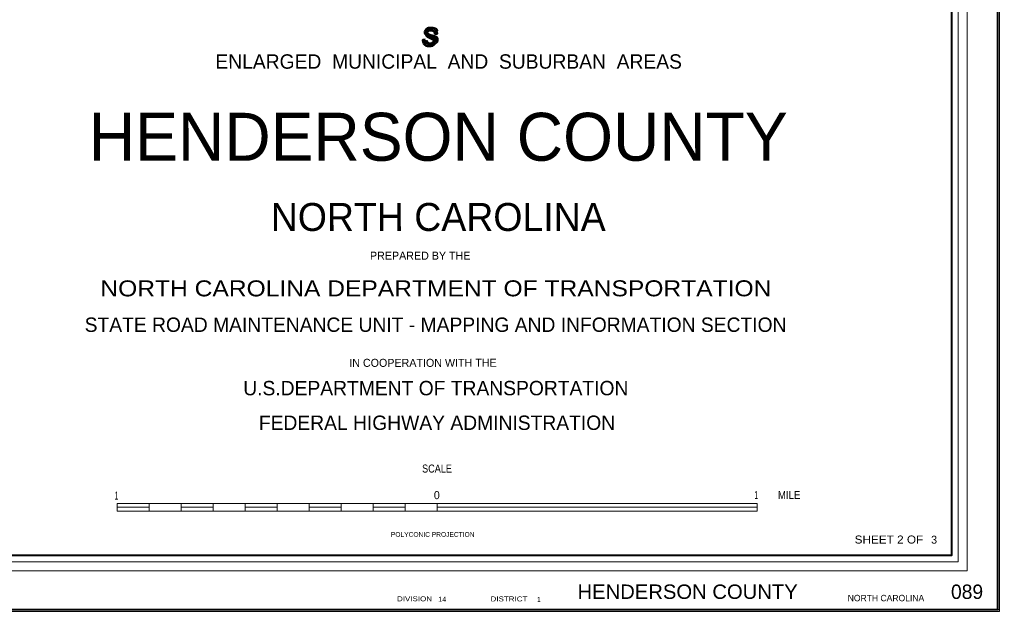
# Model space of a CAD drawing. Extents: x 233651 to 340218, y 148577 to 326447.
# Drawn here: x 320506 to 340218, y 210576 to 222492 of the extents above; entities that cross this region are included whole.
import ezdxf
from ezdxf.enums import TextEntityAlignment as Align

# ---------------------------------------------------------------- set-up
doc = ezdxf.new("R2010")
doc.units = 0
doc.header["$LTSCALE"] = 52
doc.header["$PDMODE"] = 32
doc.header["$PDSIZE"] = 26
doc.layers.add('1', color=7, linetype='Continuous', lineweight=25)
doc.layers.add('20', color=7, linetype='Continuous', lineweight=40)
doc.layers.add('12', color=7, linetype='Continuous')

msp = doc.modelspace()

# ---------------------------------------------------------------- hatches: boundary and pattern name
at = {"layer": '20'}
msp.add_hatch(color=256, dxfattribs=at).paths.add_polyline_path([(328662.6, 222087.49), (328620.02, 222077.4), (328622.26, 222046.01), (328632.34, 222019.1), (328649.15, 221996.67), (328665.96, 221983.22), (328685.01, 221973.13), (328715.26, 221966.4), (328738.79, 221963.04), (328781.37, 221965.28), (328810.5, 221973.13), (328839.63, 221989.95), (328860.92, 222009.01), (328876.61, 222035.91), (328881.09, 222056.1), (328881.09, 222074.04), (328879.97, 222091.97), (328872.12, 222109.91), (328856.44, 222127.85), (328837.39, 222140.18), (328803.78, 222154.76), (328767.92, 222170.46), (328729.83, 222188.4), (328713.02, 222202.97), (328702.93, 222224.27), (328702.93, 222238.85), (328708.54, 222253.42), (328721.98, 222266.88), (328745.51, 222278.09), (328769.04, 222281.45), (328795.93, 222280.33), (328817.22, 222273.61), (328839.63, 222260.15), (328853.08, 222243.33), (328858.68, 222227.64), (328862.04, 222209.7), (328903.5, 222212.5), (328897.89, 222236.05), (328890.05, 222261.83), (328875.48, 222284.26), (328864.28, 222296.59), (328845.23, 222310.04), (328818.34, 222317.89), (328786.97, 222322.38), (328764.56, 222320.14), (328730.95, 222317.89), (328710.78, 222310.04), (328683.89, 222289.86), (328670.44, 222273.05), (328661.48, 222248.38), (328661.48, 222224.83), (328667.08, 222202.41), (328683.89, 222175.5), (328711.9, 222153.08), (328742.15, 222137.38), (328780.25, 222119.44), (328809.38, 222104.87), (328831.79, 222088.05), (328838.51, 222068.99), (328837.39, 222052.17), (328827.31, 222033.11), (328812.74, 222020.78), (328797.05, 222011.81), (328779.13, 222005.08), (328752.23, 222003.96), (328727.58, 222006.2), (328707.42, 222014.05), (328687.25, 222023.02), (328674.92, 222034.23), (328667.08, 222047.69), (328661.48, 222063.38), (328661.48, 222075.72)])

# ---------------------------------------------------------------- linework, layer by layer
at = {"layer": '1', "lineweight": 13}
msp.add_lwpolyline([(340218.01, 210576.15), (243587.37, 210576.15), (243587.37, 266973.19), (340218.01, 266973.19)], close=True, dxfattribs=at)
at = {"layer": '1'}
msp.add_point((340183.01, 210611.15), dxfattribs=at)
at = {"layer": '20', "lineweight": 13}
for p, q in [((322466.62, 212597.71), (322466.62, 212747.46)), ((322466.62, 212747.46), (328904, 212747.46)), ((323110.36, 212597.71), (323110.36, 212747.46)), ((323754.1, 212597.71), (323754.1, 212747.46)), ((324397.83, 212597.71), (324397.83, 212747.46)), ((325041.57, 212597.71), (325041.57, 212747.46)), ((325685.31, 212597.71), (325685.31, 212747.46)), ((326329.05, 212597.71), (326329.05, 212747.46)), ((326972.78, 212597.71), (326972.78, 212747.46)), ((327616.52, 212597.71), (327616.52, 212747.46)), ((328260.26, 212597.71), (328260.26, 212747.46)), ((322466.62, 212672.59), (323110.36, 212672.59)), ((322466.62, 212597.71), (328904, 212597.71)), ((323754.1, 212672.59), (324397.83, 212672.59)), ((325041.57, 212672.59), (325685.31, 212672.59)), ((326329.05, 212672.59), (326972.78, 212672.59)), ((327616.52, 212672.59), (328260.26, 212672.59)), ((328904, 212672.59), (335341.37, 212672.59))]:
    msp.add_line(p, q, dxfattribs=at)
at = {"layer": '20'}
for points in [[(243622.37, 266938.19), (340183.01, 266938.19), (340183.01, 210611.15), (243622.37, 210611.15)], [(246810.22, 265829.23), (339257.51, 265829.23), (339257.51, 211702.86), (246810.22, 211702.86)]]:
    msp.add_lwpolyline(points, close=True, dxfattribs=at)
at = {"layer": '20', "lineweight": 13}
msp.add_lwpolyline([(246501.03, 266154.69), (246501.03, 211393.58), (246679.59, 211572.26), (246679.59, 265959.86), (339388.11, 265959.86), (339388.11, 211572.26), (246679.59, 211572.26), (246501.03, 211393.58), (339566.69, 211393.58), (339566.69, 266154.69)], close=True, dxfattribs=at)
at = {"layer": '20', "lineweight": 53}
msp.add_lwpolyline([(328662.6, 222087.49), (328620.02, 222077.4), (328622.26, 222046.01), (328632.34, 222019.1), (328649.15, 221996.67), (328665.96, 221983.22), (328685.01, 221973.13), (328715.26, 221966.4), (328738.79, 221963.04), (328781.37, 221965.28), (328810.5, 221973.13), (328839.63, 221989.95), (328860.92, 222009.01), (328876.61, 222035.91), (328881.09, 222056.1), (328881.09, 222074.04), (328879.97, 222091.97), (328872.12, 222109.91), (328856.44, 222127.85), (328837.39, 222140.18), (328803.78, 222154.76), (328767.92, 222170.46), (328729.83, 222188.4), (328713.02, 222202.97), (328702.93, 222224.27), (328702.93, 222238.85), (328708.54, 222253.42), (328721.98, 222266.88), (328745.51, 222278.09), (328769.04, 222281.45), (328795.93, 222280.33), (328817.22, 222273.61), (328839.63, 222260.15), (328853.08, 222243.33), (328858.68, 222227.64), (328862.04, 222209.7), (328903.5, 222212.5), (328897.89, 222236.05), (328890.05, 222261.83), (328875.48, 222284.26), (328864.28, 222296.59), (328845.23, 222310.04), (328818.34, 222317.89), (328786.97, 222322.38), (328764.56, 222320.14), (328730.95, 222317.89), (328710.78, 222310.04), (328683.89, 222289.86), (328670.44, 222273.05), (328661.48, 222248.38), (328661.48, 222224.83), (328667.08, 222202.41), (328683.89, 222175.5), (328711.9, 222153.08), (328742.15, 222137.38), (328780.25, 222119.44), (328809.38, 222104.87), (328831.79, 222088.05), (328838.51, 222068.99), (328837.39, 222052.17), (328827.31, 222033.11), (328812.74, 222020.78), (328797.05, 222011.81), (328779.13, 222005.08), (328752.23, 222003.96), (328727.58, 222006.2), (328707.42, 222014.05), (328687.25, 222023.02), (328674.92, 222034.23), (328667.08, 222047.69), (328661.48, 222063.38), (328661.48, 222075.72)], close=True, dxfattribs=at)
at = {"layer": '20', "lineweight": 13}
for points in [[(328904, 212597.71), (335341.37, 212597.71), (335341.37, 212747.46)], [(328904, 212597.71), (328904, 212747.46), (335341.37, 212747.46)]]:
    msp.add_lwpolyline(points, dxfattribs=at)

# ---------------------------------------------------------------- texts
at = {"layer": '12'}
for s, height, rotation, p in [('ENLARGED  MUNICIPAL  AND  SUBURBAN  AREAS', 289.7, 0.002, (329138.29, 221503.13)), ('NORTH CAROLINA', 563.3, 0.007, (328928.38, 218236.14)), ('PREPARED BY THE', 161, 0.006, (328565.59, 217658.34)), ('STATE ROAD MAINTENANCE UNIT - MAPPING AND INFORMATION SECTION', 289.7, 0.002, (328874.51, 216203.92)), ('IN COOPERATION WITH THE', 161, 0.007, (328621.27, 215500.59)), ('U.S.DEPARTMENT OF TRANSPORTATION', 289.7, 0.006, (328879.29, 214927.58)), ('FEDERAL HIGHWAY ADMINISTRATION', 289.7, 0.006, (328902.99, 214229.71))]:
    msp.add_text(s, height=height, rotation=rotation, dxfattribs=at).set_placement(p, align=Align.CENTER)
msp.add_text('   HENDERSON COUNTY   ', height=965.6, dxfattribs=at).set_placement((328928.35, 219649.9), align=Align.CENTER)
at = {"layer": '12', "width": 1.15}
msp.add_text('NORTH CAROLINA DEPARTMENT OF TRANSPORTATION', height=321.8, rotation=0.007, dxfattribs=at).set_placement((328880.79, 216920.05), align=Align.CENTER)
at = {"layer": '20'}
for s, height, p in [('S', 350, (328648.93, 221989.93)), ('NORTH CAROLINA', 128.7, (337165.78, 210781))]:
    msp.add_text(s, height=height, dxfattribs=at).set_placement(p)
for s, height, width, p in [('SCALE', 161, 0.85, (328903.79, 213372.43)), ('1', 161, 0.5, (322455.13, 212828.09)), ('1', 161, 0.5, (335325.79, 212839.04)), ('MILE', 161, 0.9, (335988.16, 212839.23)), ('SHEET 2 OF', 160.9, 1.1, (337995.37, 211943.17)), ('HENDERSON COUNTY   ', 289.7, 1.05, (334114.83, 210828.45)), ('DIVISION', 100, 1.2, (328451.34, 210780.1)), ('DISTRICT', 100, 1.2, (330351.71, 210777.8))]:
    msp.add_text(s, height=height, dxfattribs=dict(at, width=width)).set_placement(p, align=Align.CENTER)
for s, height, p in [('0', 161, (328900.1, 212836.39)), ('3  ', 160.9, (338963.48, 211939.25)), ('089', 289.7, (339567.14, 210827.1))]:
    msp.add_text(s, height=height, dxfattribs=at).set_placement(p, align=Align.CENTER)
msp.add_text('POLYCONIC PROJECTION', height=96.56, rotation=0.001, dxfattribs=at).set_placement((328817.31, 212077.6), align=Align.CENTER)
for s, width, p in [('14', 1.1, (328927.07, 210770.86)), (' 1', 0.95, (330876.8, 210767.4))]:
    msp.add_text(s, height=100, dxfattribs=dict(at, width=width)).set_placement(p)

doc.saveas('drawing.dxf')
